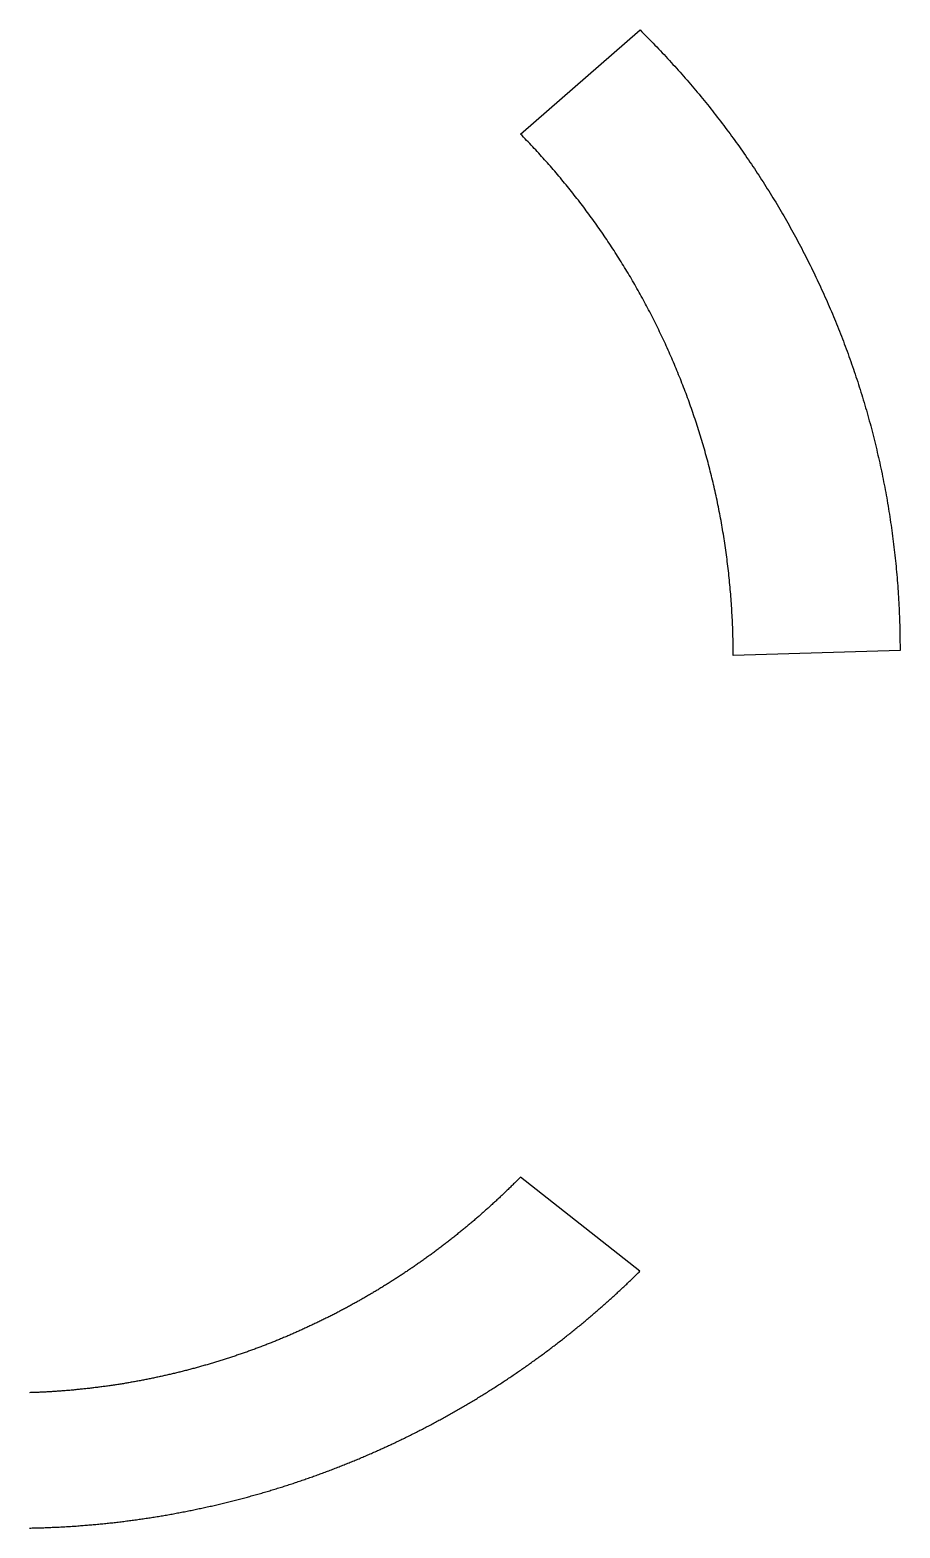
# Model space of a CAD drawing. Extents: x 96.6 to 135.8, y 142.9 to 160.4.
# Drawn here: x 105.62 to 114.3, y 142.91 to 157.86 of the extents above; entities that cross this region are included whole.
import ezdxf

# ---------------------------------------------------------------- set-up
doc = ezdxf.new("R2010")
doc.units = 0
doc.layers.add('Layer_2', color=7, linetype='CONTINUOUS')

msp = doc.modelspace()

# ---------------------------------------------------------------- linework, layer by layer
at = {"layer": 'Layer_2', "color": 7}
msp.add_lwpolyline([(111.702731, 157.862791), (111.721499, 157.844192), (111.740211, 157.825537), (111.758865, 157.806826), (111.777464, 157.788058), (111.796006, 157.769234), (111.814491, 157.750353), (111.832921, 157.731416), (111.851293, 157.712423), (111.869609, 157.693373), (111.887869, 157.674266), (111.906044, 157.655132), (111.924191, 157.63594), (111.942253, 157.616693), (111.960259, 157.597389), (111.978209, 157.578028), (111.996101, 157.558612), (112.013938, 157.539138), (112.031718, 157.519608), (112.049441, 157.500022), (112.067109, 157.480408), (112.084719, 157.460737), (112.102273, 157.44101), (112.119771, 157.421226), (112.137213, 157.401386), (112.154569, 157.381489), (112.171869, 157.361536), (112.189113, 157.341554), (112.206301, 157.321517), (112.223431, 157.301422), (112.240506, 157.281272), (112.257524, 157.261065), (112.274485, 157.240801), (112.291362, 157.220509), (112.308183, 157.200161), (112.324947, 157.179756), (112.341654, 157.159295), (112.358305, 157.138778), (112.3749, 157.118232), (112.391438, 157.09763), (112.407892, 157.076971), (112.424289, 157.056256), (112.44063, 157.035513), (112.456914, 157.014713), (112.473142, 156.993857), (112.489313, 156.972944), (112.5054, 156.952003), (112.52143, 156.931006), (112.537404, 156.909952), (112.553321, 156.888842), (112.569182, 156.867703), (112.584958, 156.846508), (112.600678, 156.825257), (112.616341, 156.803978), (112.631948, 156.782642), (112.64747, 156.761249), (112.662936, 156.7398), (112.678345, 156.718323), (112.693698, 156.69679), (112.708967, 156.6752), (112.724178, 156.653581), (112.739334, 156.631907), (112.754404, 156.610176), (112.769419, 156.588416), (112.784376, 156.5666), (112.799278, 156.544728), (112.814094, 156.522828), (112.828855, 156.500871), (112.843558, 156.478858), (112.858177, 156.456816), (112.87274, 156.434718), (112.887246, 156.412592), (112.901668, 156.390409), (112.916033, 156.36817), (112.930342, 156.345903), (112.944566, 156.323579), (112.958733, 156.301199), (112.972844, 156.27879), (112.986871, 156.256325), (113.000841, 156.233832), (113.014754, 156.211283), (113.028583, 156.188677), (113.042356, 156.166042), (113.056043, 156.143352), (113.069675, 156.120633), (113.08325, 156.097858), (113.09674, 156.075054), (113.110174, 156.052194), (113.123551, 156.029278), (113.136844, 156.006333), (113.15008, 155.983332), (113.163231, 155.960302), (113.176327, 155.937217), (113.189337, 155.914103), (113.202291, 155.890932), (113.215189, 155.867734), (113.228001, 155.844478), (113.240758, 155.821195), (113.25343, 155.797855), (113.266045, 155.774487), (113.278576, 155.751063), (113.29105, 155.72761), (113.303439, 155.704101), (113.315773, 155.680564), (113.328049, 155.65697), (113.340241, 155.633348), (113.352377, 155.60967), (113.364428, 155.585963), (113.376422, 155.562228), (113.388332, 155.538437), (113.400157, 155.514617), (113.411926, 155.490741), (113.42361, 155.466837), (113.435237, 155.442876), (113.44678, 155.418887), (113.458267, 155.39487), (113.469668, 155.370797), (113.481014, 155.346695), (113.492274, 155.322537), (113.503479, 155.29835), (113.514598, 155.274136), (113.525661, 155.249864), (113.53664, 155.225565), (113.547562, 155.201209), (113.558399, 155.176825), (113.569152, 155.152413), (113.579848, 155.127944), (113.590459, 155.103448), (113.601015, 155.078894), (113.611485, 155.054313), (113.621871, 155.029703), (113.6322, 155.005065), (113.642445, 154.98037), (113.652605, 154.955648), (113.662708, 154.930897), (113.672727, 154.90609), (113.68269, 154.881254), (113.692567, 154.85639), (113.702361, 154.83147), (113.712097, 154.806522), (113.721749, 154.781545), (113.731317, 154.756512), (113.740827, 154.73145), (113.750254, 154.706361), (113.759595, 154.681215), (113.76888, 154.656041), (113.778081, 154.630838), (113.787197, 154.605608), (113.796256, 154.58032), (113.805231, 154.555005), (113.814121, 154.529662), (113.822926, 154.50429), (113.831675, 154.478862), (113.840339, 154.453405), (113.848919, 154.42792), (113.857442, 154.402408), (113.86588, 154.376838), (113.874234, 154.351241), (113.882503, 154.325615), (113.890716, 154.299961), (113.898844, 154.274279), (113.906887, 154.248568), (113.914846, 154.222801), (113.922748, 154.197006), (113.930565, 154.171183), (113.938298, 154.145331), (113.945947, 154.119423), (113.95351, 154.093487), (113.961017, 154.067523), (113.96844, 154.04153), (113.975777, 154.015509), (113.983031, 153.98946), (113.990227, 153.963383), (113.997339, 153.937249), (114.004367, 153.911087), (114.011309, 153.884897), (114.018167, 153.858678), (114.024941, 153.832432), (114.031657, 153.806157), (114.03829, 153.779854), (114.044837, 153.753522), (114.0513, 153.727134), (114.057678, 153.700718), (114.063972, 153.674274), (114.070209, 153.647802), (114.076361, 153.621301), (114.082429, 153.594772), (114.088412, 153.568215), (114.094311, 153.54163), (114.100125, 153.515016), (114.105854, 153.488374), (114.111498, 153.461704), (114.117058, 153.435006), (114.122561, 153.40828), (114.12798, 153.381497), (114.133314, 153.354714), (114.138563, 153.327875), (114.143728, 153.301007), (114.148808, 153.274111), (114.153803, 153.247187), (114.158714, 153.220235), (114.16354, 153.193255), (114.168281, 153.166246), (114.172938, 153.139209), (114.17751, 153.112144), (114.181997, 153.085051), (114.1864, 153.057929), (114.190718, 153.030779), (114.194951, 153.00363), (114.1991, 152.976423), (114.203164, 152.949189), (114.207143, 152.921954), (114.211038, 152.894664), (114.214848, 152.867373), (114.218573, 152.840054), (114.222214, 152.812706), (114.22577, 152.785331), (114.229241, 152.757927), (114.232628, 152.730495), (114.23593, 152.703035), (114.239147, 152.675546), (114.24228, 152.64803), (114.245328, 152.620485), (114.248291, 152.592912), (114.25117, 152.56531), (114.253992, 152.537709), (114.256814, 152.510079), (114.259354, 152.482422), (114.261894, 152.454736), (114.264434, 152.427021), (114.266692, 152.399279), (114.26895, 152.371508), (114.271208, 152.343709), (114.273183, 152.315882), (114.275159, 152.288055), (114.277134, 152.2602), (114.278828, 152.232316), (114.280521, 152.204404), (114.282214, 152.176464), (114.283908, 152.148496), (114.285319, 152.120528), (114.28673, 152.092532), (114.288141, 152.064507), (114.28927, 152.036454), (114.290399, 152.008373), (114.291528, 151.980292), (114.292374, 151.952182), (114.293221, 151.924045), (114.294068, 151.895879), (114.294632, 151.867713), (114.295197, 151.839519), (114.295761, 151.811294), (114.296043, 151.783049), (114.296325, 151.754785), (114.296554, 151.726495), (114.29669, 151.698185), (114.296735, 151.669856), (112.632278, 151.620004), (112.632242, 151.643795), (112.632129, 151.667587), (112.631945, 151.69135), (112.631686, 151.715113), (112.631403, 151.738848), (112.631121, 151.762554), (112.630557, 151.786261), (112.629992, 151.80994), (112.629428, 151.83359), (112.628863, 151.85724), (112.628017, 151.880862), (112.62717, 151.904456), (112.626323, 151.92805), (112.625195, 151.951615), (112.624066, 151.975152), (112.622937, 151.99869), (112.621808, 152.022199), (112.620397, 152.04568), (112.618986, 152.069161), (112.617575, 152.092613), (112.616163, 152.116038), (112.61447, 152.139434), (112.612777, 152.16283), (112.611083, 152.186198), (112.60939, 152.209538), (112.607415, 152.232878), (112.605439, 152.256189), (112.603463, 152.279473), (112.601488, 152.302728), (112.59923, 152.325983), (112.596972, 152.34921), (112.594715, 152.372408), (112.592457, 152.395579), (112.589917, 152.418749), (112.587377, 152.441892), (112.584837, 152.465006), (112.582297, 152.488091), (112.579475, 152.511177), (112.576652, 152.534235), (112.573802, 152.557264), (112.570895, 152.580265), (112.567903, 152.603238), (112.564855, 152.626211), (112.561723, 152.649156), (112.558534, 152.672072), (112.55526, 152.69496), (112.55193, 152.717848), (112.548543, 152.740708), (112.545072, 152.76354), (112.541544, 152.786344), (112.537931, 152.809119), (112.534263, 152.831866), (112.530509, 152.854585), (112.526699, 152.877304), (112.522833, 152.899995), (112.518881, 152.922657), (112.514874, 152.945291), (112.510782, 152.967897), (112.506633, 152.990503), (112.502428, 153.013081), (112.498138, 153.035631), (112.493792, 153.058152), (112.489361, 153.080645), (112.484874, 153.10311), (112.48033, 153.125547), (112.475701, 153.147955), (112.471017, 153.170335), (112.466247, 153.192716), (112.461421, 153.215068), (112.456539, 153.237391), (112.451571, 153.259687), (112.446548, 153.281954), (112.441468, 153.304193), (112.436303, 153.326404), (112.431082, 153.348587), (112.425805, 153.370741), (112.420442, 153.392868), (112.415024, 153.414994), (112.409549, 153.437064), (112.403989, 153.459105), (112.398373, 153.481147), (112.3927, 153.50316), (112.386943, 153.525145), (112.381129, 153.547102), (112.375259, 153.569031), (112.369332, 153.590931), (112.363321, 153.612803), (112.357253, 153.634647), (112.351129, 153.656463), (112.34492, 153.678251), (112.338654, 153.70001), (112.332333, 153.721741), (112.325954, 153.743444), (112.319491, 153.765119), (112.312972, 153.786765), (112.306396, 153.808383), (112.299736, 153.829973), (112.293019, 153.851535), (112.286246, 153.873069), (112.279416, 153.894574), (112.27253, 153.916051), (112.265559, 153.9375), (112.258531, 153.958921), (112.251448, 153.980313), (112.244307, 154.001677), (112.237083, 154.023013), (112.229801, 154.044321), (112.222463, 154.065601), (112.215069, 154.086824), (112.207619, 154.108047), (112.200083, 154.129214), (112.192491, 154.150352), (112.184843, 154.171462), (112.177139, 154.192544), (112.169377, 154.213598), (112.161532, 154.234624), (112.153629, 154.255621), (112.145671, 154.27659), (112.137656, 154.297531), (112.129584, 154.318444), (112.121456, 154.339328), (112.113272, 154.360156), (112.105003, 154.380956), (112.096677, 154.401727), (112.088295, 154.422471), (112.079857, 154.443186), (112.071362, 154.463873), (112.06281, 154.484531), (112.054203, 154.505162), (112.04551, 154.525736), (112.036761, 154.546282), (112.027956, 154.566799), (112.019094, 154.587288), (112.010176, 154.60775), (112.001201, 154.628182), (111.99217, 154.648559), (111.983083, 154.668907), (111.973939, 154.689227), (111.964738, 154.709519), (111.955481, 154.729782), (111.94614, 154.750018), (111.936742, 154.770225), (111.927287, 154.790376), (111.917776, 154.810498), (111.908209, 154.830592), (111.898585, 154.850658), (111.888905, 154.870668), (111.879168, 154.890649), (111.869375, 154.910602), (111.859526, 154.930527), (111.84962, 154.950424), (111.839657, 154.970264), (111.829638, 154.990076), (111.819563, 155.00986), (111.809431, 155.029615), (111.799243, 155.049314), (111.788998, 155.068985), (111.778697, 155.088628), (111.76834, 155.108242), (111.757926, 155.1278), (111.747455, 155.14733), (111.736928, 155.166832), (111.726345, 155.186305), (111.715705, 155.205722), (111.705009, 155.225111), (111.694256, 155.244471), (111.683447, 155.263775), (111.672582, 155.283051), (111.66166, 155.302298), (111.650681, 155.321518), (111.639646, 155.340681), (111.628555, 155.359815), (111.617407, 155.378922), (111.606203, 155.397972), (111.594942, 155.416994), (111.583625, 155.435987), (111.572252, 155.454924), (111.560822, 155.473833), (111.549335, 155.492714), (111.537792, 155.511538), (111.526221, 155.530334), (111.514594, 155.549102), (111.50291, 155.567813), (111.491169, 155.586496), (111.479372, 155.605151), (111.467519, 155.62375), (111.455609, 155.64232), (111.443643, 155.660862), (111.43162, 155.679347), (111.419541, 155.697805), (111.407406, 155.716206), (111.395242, 155.734578), (111.383022, 155.752923), (111.370745, 155.771211), (111.358412, 155.78947), (111.346022, 155.807674), (111.333576, 155.825849), (111.321074, 155.843996), (111.308543, 155.862086), (111.295956, 155.880148), (111.283313, 155.898154), (111.270613, 155.916132), (111.257856, 155.934053), (111.245043, 155.951946), (111.232202, 155.969782), (111.219305, 155.98759), (111.206351, 156.00537), (111.19334, 156.023094), (111.180273, 156.040789), (111.16715, 156.058428), (111.153998, 156.076039), (111.14079, 156.093593), (111.127526, 156.111119), (111.114205, 156.128589), (111.100828, 156.14603), (111.087422, 156.163415), (111.07396, 156.180772), (111.060442, 156.1981), (111.046867, 156.215372), (111.033264, 156.232588), (111.019604, 156.249775), (111.005888, 156.266906), (110.992116, 156.284008), (110.978315, 156.301055), (110.964458, 156.318073), (110.950544, 156.335034), (110.936574, 156.351968), (110.922548, 156.368844), (110.908493, 156.385693), (110.894382, 156.402485), (110.880215, 156.419249), (110.866019, 156.435957), (110.851767, 156.452636), (110.837458, 156.469259), (110.823093, 156.485826), (110.808699, 156.502364), (110.79425, 156.518846), (110.779772, 156.535299), (110.765237, 156.551696), (110.750646, 156.568065), (110.735999, 156.584378), (110.721323, 156.600634), (110.706591, 156.616861), (110.691803, 156.633033), (110.676986, 156.649176), (110.662113, 156.665262), (110.647184, 156.681293), (110.632226, 156.697295), (110.617212, 156.71324), (110.602141, 156.729158), (110.587042, 156.745018), (110.571887, 156.760823), (110.556675, 156.776599), (110.541435, 156.792319), (110.526139, 156.807982), (110.510814, 156.823617), (111.702731, 157.862791)], close=True, dxfattribs=at)
msp.add_lwpolyline([(105.611066, 142.913601), (105.625319, 142.91388), (105.639571, 142.914162), (105.653823, 142.914445), (105.668075, 142.914727), (105.682328, 142.915009), (105.696552, 142.915291), (105.710776, 142.915574), (105.725, 142.916138), (105.739224, 142.916702), (105.753448, 142.917267), (105.767643, 142.917831), (105.781839, 142.918396), (105.796035, 142.91896), (105.810231, 142.919525), (105.824426, 142.920089), (105.838594, 142.920654), (105.852762, 142.921218), (105.866929, 142.921782), (105.881097, 142.922347), (105.895264, 142.922911), (105.909404, 142.923758), (105.923543, 142.924605), (105.937682, 142.925451), (105.951822, 142.926298), (105.965961, 142.927145), (105.980072, 142.927991), (105.994183, 142.928838), (106.008294, 142.929685), (106.022405, 142.930531), (106.036516, 142.931378), (106.050599, 142.932225), (106.064682, 142.933071), (106.078765, 142.933918), (106.092848, 142.935047), (106.106903, 142.936176), (106.120957, 142.937305), (106.135012, 142.938434), (106.149067, 142.939562), (106.163121, 142.940691), (106.177148, 142.94182), (106.191174, 142.942949), (106.205201, 142.944078), (106.219227, 142.945207), (106.233225, 142.946336), (106.247224, 142.947465), (106.261222, 142.948594), (106.27522, 142.950005), (106.289218, 142.951416), (106.303188, 142.952827), (106.317158, 142.954238), (106.331128, 142.955649), (106.345098, 142.95706), (106.35904, 142.958471), (106.372982, 142.959882), (106.386924, 142.961294), (106.400865, 142.962705), (106.414807, 142.964116), (106.428721, 142.965527), (106.442634, 142.966938), (106.456548, 142.968631), (106.470461, 142.970325), (106.484347, 142.972018), (106.498232, 142.973711), (106.512117, 142.975405), (106.526003, 142.977098), (106.53986, 142.978791), (106.553717, 142.980485), (106.567574, 142.982178), (106.581431, 142.983871), (106.59526, 142.985565), (106.609089, 142.987258), (106.622918, 142.988951), (106.636747, 142.990927), (106.650576, 142.992902), (106.664376, 142.994878), (106.678177, 142.996854), (106.691978, 142.998829), (106.705778, 143.000805), (106.719551, 143.00278), (106.733323, 143.004756), (106.747096, 143.006731), (106.760868, 143.008707), (106.774612, 143.010682), (106.788356, 143.012658), (106.802101, 143.014634), (106.815845, 143.016609), (106.829561, 143.018867), (106.843277, 143.021125), (106.856993, 143.023382), (106.870709, 143.02564), (106.884397, 143.027898), (106.898084, 143.030156), (106.911772, 143.032414), (106.92546, 143.034671), (106.93912, 143.036929), (106.952779, 143.039187), (106.966439, 143.041445), (106.980098, 143.043702), (106.99373, 143.04596), (107.007361, 143.0485), (107.020992, 143.05104), (107.034624, 143.05358), (107.048227, 143.05612), (107.06183, 143.05866), (107.075433, 143.0612), (107.089036, 143.06374), (107.102611, 143.06628), (107.116186, 143.06882), (107.129761, 143.07136), (107.143336, 143.0739), (107.156882, 143.07644), (107.170429, 143.07898), (107.183976, 143.08152), (107.197494, 143.084342), (107.211012, 143.087165), (107.224531, 143.089987), (107.238049, 143.092809), (107.25154, 143.095631), (107.26503, 143.098454), (107.27852, 143.101276), (107.29201, 143.104098), (107.305472, 143.106948), (107.318934, 143.109827), (107.332396, 143.112706), (107.345858, 143.115613), (107.359292, 143.118548), (107.372726, 143.121483), (107.38616, 143.124446), (107.399565, 143.127438), (107.412971, 143.130429), (107.426376, 143.133449), (107.439782, 143.136497), (107.453159, 143.139573), (107.466536, 143.14265), (107.479914, 143.145754), (107.493291, 143.148887), (107.50664, 143.152019), (107.519989, 143.15518), (107.533338, 143.158369), (107.546659, 143.161587), (107.55998, 143.164804), (107.573301, 143.16805), (107.586622, 143.171323), (107.599915, 143.174625), (107.613207, 143.177927), (107.6265, 143.181258), (107.639764, 143.184616), (107.653029, 143.187974), (107.666293, 143.191361), (107.679558, 143.194776), (107.692794, 143.198191), (107.70603, 143.201634), (107.719266, 143.205105), (107.732503, 143.208577), (107.745711, 143.212076), (107.758919, 143.215604), (107.772127, 143.219132), (107.785306, 143.222688), (107.798486, 143.226272), (107.811666, 143.229884), (107.824818, 143.233497), (107.837969, 143.237138), (107.851121, 143.240806), (107.864244, 143.244475), (107.877367, 143.248172), (107.890491, 143.251898), (107.903614, 143.255623), (107.916709, 143.259377), (107.929804, 143.263158), (107.942899, 143.266968), (107.955994, 143.270778), (107.969061, 143.274617), (107.982128, 143.278483), (107.995195, 143.28235), (108.008234, 143.286244), (108.021272, 143.290167), (108.034311, 143.29409), (108.047322, 143.298041), (108.060332, 143.30202), (108.073342, 143.306), (108.086325, 143.310007), (108.099307, 143.314043), (108.112289, 143.318079), (108.125271, 143.322143), (108.138225, 143.326235), (108.151179, 143.330327), (108.164133, 143.334448), (108.177059, 143.338596), (108.189985, 143.342773), (108.202911, 143.34695), (108.215808, 143.351155), (108.228706, 143.35536), (108.241603, 143.359594), (108.254501, 143.363855), (108.26737, 143.368145), (108.28024, 143.372435), (108.293081, 143.376753), (108.305922, 143.381099), (108.318763, 143.385445), (108.331604, 143.38982), (108.344417, 143.394194), (108.35723, 143.398597), (108.370043, 143.403028), (108.382827, 143.407459), (108.395612, 143.411918), (108.408397, 143.416405), (108.421153, 143.420921), (108.43391, 143.425436), (108.446666, 143.42998), (108.459394, 143.434552), (108.472122, 143.439124), (108.484851, 143.443724), (108.497579, 143.448324), (108.510279, 143.452953), (108.522979, 143.45761), (108.535651, 143.462294), (108.548322, 143.466979), (108.560994, 143.471692), (108.573666, 143.476406), (108.58631, 143.481147), (108.598953, 143.485916), (108.611597, 143.490686), (108.624212, 143.495484), (108.636827, 143.50031), (108.649443, 143.505136), (108.66203, 143.50999), (108.674617, 143.514872), (108.687204, 143.519755), (108.699763, 143.524666), (108.712322, 143.529604), (108.724852, 143.534543), (108.737383, 143.53951), (108.749914, 143.544506), (108.762444, 143.549501), (108.774947, 143.554525), (108.787449, 143.559576), (108.799952, 143.564628), (108.812426, 143.569708), (108.8249, 143.574816), (108.837374, 143.579925), (108.84982, 143.585061), (108.862266, 143.590198), (108.874712, 143.595362), (108.88713, 143.600555), (108.899548, 143.605748), (108.911938, 143.610969), (108.924327, 143.616218), (108.936717, 143.621468), (108.949106, 143.626745), (108.961468, 143.632023), (108.973829, 143.637329), (108.986162, 143.642663), (108.998495, 143.648025), (109.010828, 143.653387), (109.023133, 143.658778), (109.035438, 143.664168), (109.047743, 143.669587), (109.06002, 143.675034), (109.072296, 143.68048), (109.084573, 143.685956), (109.096821, 143.691459), (109.10907, 143.696962), (109.121318, 143.702494), (109.133538, 143.708054), (109.145759, 143.713613), (109.157979, 143.719201), (109.170171, 143.724789), (109.182363, 143.730406), (109.194555, 143.73605), (109.206719, 143.741694), (109.218882, 143.747367), (109.231018, 143.75304), (109.243154, 143.758741), (109.255289, 143.76447), (109.267396, 143.770199), (109.279504, 143.775956), (109.291611, 143.781742), (109.30369, 143.787527), (109.315769, 143.793341), (109.327848, 143.799155), (109.339899, 143.804997), (109.35195, 143.810867), (109.363973, 143.816737), (109.375996, 143.822636), (109.388018, 143.828562), (109.400013, 143.834489), (109.412007, 143.840444), (109.424002, 143.846427), (109.435968, 143.85241), (109.447934, 143.858422), (109.459872, 143.864433), (109.47181, 143.870472), (109.483748, 143.87654), (109.495658, 143.882608), (109.507568, 143.888704), (109.519477, 143.8948), (109.531359, 143.900924), (109.54324, 143.907077), (109.555122, 143.913229), (109.566975, 143.91941), (109.578829, 143.92559), (109.590654, 143.931799), (109.602479, 143.938036), (109.614304, 143.944274), (109.626101, 143.950539), (109.637898, 143.956804), (109.649695, 143.963098), (109.661463, 143.96942), (109.673232, 143.975741), (109.684972, 143.982091), (109.696713, 143.988441), (109.708425, 143.99482), (109.720137, 144.001226), (109.73185, 144.007632), (109.743534, 144.014067), (109.755218, 144.020502), (109.766902, 144.026965), (109.778557, 144.033456), (109.790213, 144.039947), (109.801869, 144.046466), (109.813496, 144.052986), (109.825124, 144.059533), (109.836723, 144.066109), (109.848323, 144.072685), (109.859922, 144.079289), (109.871493, 144.085893), (109.883064, 144.092525), (109.894607, 144.099185), (109.90615, 144.105846), (109.917665, 144.112534), (109.929179, 144.119223), (109.940694, 144.12594), (109.95218, 144.132657), (109.963667, 144.139402), (109.975153, 144.146175), (109.986612, 144.152949), (109.99807, 144.15975), (110.0095, 144.166552), (110.02093, 144.173382), (110.03236, 144.18024), (110.043762, 144.187098), (110.055163, 144.193984), (110.066537, 144.20087), (110.07791, 144.207784), (110.089284, 144.214727), (110.100629, 144.22167), (110.111975, 144.228641), (110.123292, 144.235612), (110.134609, 144.242611), (110.145926, 144.249638), (110.157215, 144.256665), (110.168504, 144.263721), (110.179764, 144.270776), (110.191025, 144.27786), (110.202286, 144.284944), (110.213518, 144.292056), (110.224751, 144.299168), (110.235955, 144.306308), (110.247159, 144.313477), (110.258335, 144.320645), (110.269511, 144.327842), (110.280687, 144.335038), (110.291835, 144.342263), (110.302983, 144.349516), (110.314102, 144.35677), (110.325222, 144.364051), (110.336341, 144.371332), (110.347433, 144.378642), (110.358524, 144.385951), (110.369587, 144.393289), (110.38065, 144.400627), (110.391713, 144.407993), (110.402748, 144.415387), (110.413783, 144.422781), (110.42479, 144.430204), (110.435796, 144.437626), (110.446775, 144.445077), (110.457753, 144.452528), (110.468732, 144.460006), (110.479682, 144.467514), (110.490632, 144.475021), (110.501554, 144.482556), (110.512476, 144.490091), (110.523398, 144.497655), (110.534292, 144.505218), (110.545186, 144.51281), (110.556051, 144.52043), (110.566917, 144.52805), (110.577754, 144.535698), (110.588592, 144.543347), (110.599401, 144.551023), (110.61021, 144.5587), (110.621019, 144.566404), (110.6318, 144.574109), (110.642581, 144.581842), (110.653333, 144.589603), (110.664086, 144.597364), (110.67481, 144.605153), (110.685535, 144.612943), (110.696259, 144.62076), (110.706956, 144.628578), (110.717652, 144.636424), (110.72832, 144.644269), (110.738988, 144.652143), (110.749628, 144.660046), (110.760267, 144.667948), (110.770879, 144.675878), (110.78149, 144.683809), (110.792102, 144.691767), (110.802685, 144.699726), (110.813269, 144.707713), (110.823824, 144.7157), (110.834379, 144.723715), (110.844934, 144.73173), (110.855461, 144.739773), (110.86596, 144.747817), (110.876458, 144.755888), (110.886957, 144.76396), (110.897427, 144.77206), (110.907898, 144.780188), (110.91834, 144.788316), (110.928782, 144.796472), (110.939196, 144.804628), (110.94961, 144.812812), (110.960024, 144.820997), (110.97041, 144.82921), (110.980796, 144.837422), (110.991153, 144.845663), (111.001511, 144.853904), (111.01184, 144.862173), (111.02217, 144.87047), (111.032471, 144.878768), (111.042772, 144.887093), (111.053045, 144.895419), (111.063318, 144.903773), (111.073562, 144.912126), (111.083807, 144.920508), (111.094052, 144.92889), (111.104268, 144.937301), (111.114484, 144.945711), (111.124673, 144.954149), (111.134861, 144.962588), (111.145021, 144.971054), (111.155181, 144.979521), (111.165313, 144.988016), (111.175444, 144.996511), (111.185548, 145.005034), (111.195652, 145.013557), (111.205727, 145.022108), (111.215802, 145.030688), (111.225878, 145.039268), (111.235925, 145.047875), (111.245972, 145.056483), (111.255991, 145.065119), (111.26601, 145.073755), (111.276, 145.082419), (111.285991, 145.091084), (111.295953, 145.099776), (111.305916, 145.108468), (111.31585, 145.117189), (111.325784, 145.12591), (111.33569, 145.134659), (111.345596, 145.143408), (111.355502, 145.152185), (111.36538, 145.160962), (111.375258, 145.169767), (111.385107, 145.178572), (111.394957, 145.187406), (111.404778, 145.19624), (111.4146, 145.205101), (111.424393, 145.213963), (111.434186, 145.222853), (111.443951, 145.231743), (111.453716, 145.240661), (111.463452, 145.24958), (111.473189, 145.258526), (111.482897, 145.267472), (111.492606, 145.276447), (111.502286, 145.285422), (111.511966, 145.294425), (111.521618, 145.303428), (111.53127, 145.312459), (111.540894, 145.32149), (111.550518, 145.330549), (111.560113, 145.339608), (111.569709, 145.348696), (111.579276, 145.357784), (111.588844, 145.366899), (111.598383, 145.376015), (111.607922, 145.385159), (111.617433, 145.394303), (111.626944, 145.403475), (111.636454, 145.412648), (111.645937, 145.421848), (111.655392, 145.431048), (111.664846, 145.440277), (111.6743, 145.449506), (111.683727, 145.458763), (111.693153, 145.46802), (111.702551, 145.477305), (110.511085, 146.416549), (110.511085, 146.416549), (110.503408, 146.408759), (110.495704, 146.40097), (110.487999, 146.393181), (110.480266, 146.38542), (110.472533, 146.377659), (110.4648, 146.369926), (110.457039, 146.362193), (110.449278, 146.354488), (110.441489, 146.346783), (110.433699, 146.339079), (110.42591, 146.331402), (110.418093, 146.323726), (110.410275, 146.316078), (110.402429, 146.308429), (110.394583, 146.300781), (110.386738, 146.293161), (110.378864, 146.285541), (110.37099, 146.277949), (110.363087, 146.270358), (110.355185, 146.262794), (110.347283, 146.255231), (110.339353, 146.247695), (110.331422, 146.24016), (110.323492, 146.232625), (110.315533, 146.225117), (110.307574, 146.21761), (110.299587, 146.210131), (110.291601, 146.202653), (110.283614, 146.195202), (110.275599, 146.187751), (110.267583, 146.180301), (110.25954, 146.172878), (110.251497, 146.165456), (110.243453, 146.158061), (110.235382, 146.150667), (110.22731, 146.143273), (110.219211, 146.135907), (110.211111, 146.128541), (110.203011, 146.121203), (110.194883, 146.113865), (110.186755, 146.106556), (110.178599, 146.099246), (110.170443, 146.091937), (110.162286, 146.084655), (110.154102, 146.077374), (110.145917, 146.070121), (110.137733, 146.062868), (110.12952, 146.055643), (110.121308, 146.048418), (110.113067, 146.041221), (110.104826, 146.034025), (110.096585, 146.026828), (110.088316, 146.01966), (110.080047, 146.012491), (110.071749, 146.005351), (110.063452, 145.998211), (110.055155, 145.991099), (110.046829, 145.983987), (110.038504, 145.976875), (110.030178, 145.969791), (110.021824, 145.962707), (110.013471, 145.955652), (110.005089, 145.948596), (109.996707, 145.941569), (109.988325, 145.934541), (109.979914, 145.927542), (109.971504, 145.920543), (109.963094, 145.913544), (109.954655, 145.906573), (109.946217, 145.899602), (109.937779, 145.89266), (109.929312, 145.885717), (109.920845, 145.878803), (109.91235, 145.871888), (109.903855, 145.865002), (109.895361, 145.858116), (109.886837, 145.851229), (109.878314, 145.844371), (109.869791, 145.837513), (109.86124, 145.830684), (109.852689, 145.823854), (109.844137, 145.817052), (109.835558, 145.810251), (109.826978, 145.803477), (109.81837, 145.796704), (109.809763, 145.789959), (109.801155, 145.783214), (109.792519, 145.776469), (109.783883, 145.769752), (109.775247, 145.763035), (109.766583, 145.756346), (109.757918, 145.749658), (109.749226, 145.742997), (109.740533, 145.736337), (109.731841, 145.729705), (109.72312, 145.723072), (109.7144, 145.716468), (109.705679, 145.709864), (109.69693, 145.70326), (109.688181, 145.696685), (109.679432, 145.690109), (109.670655, 145.683561), (109.661878, 145.677014), (109.653101, 145.670494), (109.644296, 145.663975), (109.63549, 145.657484), (109.626657, 145.650993), (109.617823, 145.64453), (109.60899, 145.638067), (109.600128, 145.631632), (109.591266, 145.625198), (109.582404, 145.618791), (109.573514, 145.612385), (109.564624, 145.606007), (109.555734, 145.599628), (109.546816, 145.59325), (109.537898, 145.5869), (109.52898, 145.58055), (109.520033, 145.574228), (109.511087, 145.567907), (109.50214, 145.561613), (109.493166, 145.555319), (109.484191, 145.549054), (109.475216, 145.542789), (109.466213, 145.536552), (109.457211, 145.530315), (109.448179, 145.524106), (109.439148, 145.517897), (109.430117, 145.511716), (109.421058, 145.505535), (109.411999, 145.499383), (109.402939, 145.493231), (109.393852, 145.487106), (109.384764, 145.480982), (109.375677, 145.474858), (109.366561, 145.468762), (109.357445, 145.462666), (109.348329, 145.456598), (109.339185, 145.45053), (109.330041, 145.444491), (109.320897, 145.438451), (109.311725, 145.43244), (109.302553, 145.426429), (109.293381, 145.420445), (109.28418, 145.414462), (109.27498, 145.408507), (109.265779, 145.402553), (109.256551, 145.396626), (109.247322, 145.390699), (109.238093, 145.384801), (109.228836, 145.378902), (109.219579, 145.373032), (109.210323, 145.367162), (109.201037, 145.36132), (109.191752, 145.355478), (109.182467, 145.349664), (109.173154, 145.34385), (109.163841, 145.338065), (109.154527, 145.332279), (109.145186, 145.326522), (109.135844, 145.320765), (109.126503, 145.315035), (109.117133, 145.309306), (109.107763, 145.303577), (109.098393, 145.297876), (109.088995, 145.292204), (109.079597, 145.286531), (109.070199, 145.280887), (109.060801, 145.275242), (109.051375, 145.269626), (109.041949, 145.26401), (109.032523, 145.258393), (109.023068, 145.252805), (109.013614, 145.247217), (109.004159, 145.241658), (108.994677, 145.236098), (108.985194, 145.230566), (108.975711, 145.225063), (108.9662, 145.21956), (108.956689, 145.214056), (108.947179, 145.208581), (108.937639, 145.203134), (108.9281, 145.197687), (108.918561, 145.192269), (108.908994, 145.18685), (108.899427, 145.181431), (108.889859, 145.176041), (108.880264, 145.170679), (108.870668, 145.165317), (108.861073, 145.159983), (108.851449, 145.154649), (108.841825, 145.149343), (108.832201, 145.144037), (108.822577, 145.138759), (108.812925, 145.133482), (108.803273, 145.128233), (108.793621, 145.122983), (108.783941, 145.117762), (108.774261, 145.112541), (108.764581, 145.107348), (108.754872, 145.102155), (108.745164, 145.096991), (108.735455, 145.091826), (108.725747, 145.086689), (108.71601, 145.081553), (108.706274, 145.076445), (108.696537, 145.071337), (108.686772, 145.066257), (108.677007, 145.061177), (108.667242, 145.056125), (108.657449, 145.051073), (108.647656, 145.046049), (108.637863, 145.041026), (108.62807, 145.036031), (108.618249, 145.031035), (108.608427, 145.026068), (108.598606, 145.021101), (108.588756, 145.016162), (108.578907, 145.011223), (108.569057, 145.006313), (108.559179, 145.001402), (108.549302, 144.996519), (108.539424, 144.991665), (108.529546, 144.986811), (108.51964, 144.981985), (108.509734, 144.977159), (108.499828, 144.972361), (108.489894, 144.967563), (108.47996, 144.962794), (108.470025, 144.958024), (108.460063, 144.953283), (108.450101, 144.948542), (108.440138, 144.943829), (108.430176, 144.939115), (108.420185, 144.934431), (108.410194, 144.929746), (108.400204, 144.925089), (108.390185, 144.920432), (108.380166, 144.915804), (108.370147, 144.911204), (108.360128, 144.906603), (108.350081, 144.902031), (108.340034, 144.897459), (108.329987, 144.892916), (108.319911, 144.888372), (108.309836, 144.883856), (108.299761, 144.879341), (108.289685, 144.874853), (108.279582, 144.870366), (108.269478, 144.865907), (108.259375, 144.861448), (108.249243, 144.857017), (108.239111, 144.852586), (108.228979, 144.848183), (108.218848, 144.843809), (108.208688, 144.839435), (108.198528, 144.835088), (108.188368, 144.830742), (108.178179, 144.826424), (108.167991, 144.822106), (108.157803, 144.817816), (108.147615, 144.813527), (108.137398, 144.809265), (108.127182, 144.805003), (108.116965, 144.80077), (108.106749, 144.796565), (108.096504, 144.79236), (108.08626, 144.788183), (108.076015, 144.784006), (108.065742, 144.779857), (108.055469, 144.775709), (108.045196, 144.771588), (108.034923, 144.767468), (108.024622, 144.763376), (108.014321, 144.759283), (108.00402, 144.755219), (107.993719, 144.751184), (107.98339, 144.747148), (107.97306, 144.74314), (107.962731, 144.739133), (107.952373, 144.735153), (107.942016, 144.731174), (107.931658, 144.727223), (107.921301, 144.723272), (107.910915, 144.719349), (107.900529, 144.715454), (107.890143, 144.71156), (107.879758, 144.707693), (107.869344, 144.703827), (107.85893, 144.699989), (107.848516, 144.69615), (107.838102, 144.69234), (107.827659, 144.68853), (107.817217, 144.684749), (107.806775, 144.680995), (107.796305, 144.677241), (107.785834, 144.673516), (107.775364, 144.669791), (107.764893, 144.666094), (107.754395, 144.662397), (107.743896, 144.658728), (107.733397, 144.655087), (107.722899, 144.651446), (107.712372, 144.647834), (107.701845, 144.644221), (107.691318, 144.640637), (107.680791, 144.637053), (107.670236, 144.633497), (107.659681, 144.629941), (107.649126, 144.626413), (107.638571, 144.622914), (107.627987, 144.619414), (107.617404, 144.615943), (107.606821, 144.612471), (107.596237, 144.609028), (107.585626, 144.605585), (107.575014, 144.60217), (107.564403, 144.598784), (107.553791, 144.595397), (107.543151, 144.592039), (107.532511, 144.58868), (107.521872, 144.58535), (107.511232, 144.58202), (107.500564, 144.578718), (107.489896, 144.575416), (107.479228, 144.572142), (107.46856, 144.568896), (107.457864, 144.565651), (107.447167, 144.562433), (107.436471, 144.559216), (107.425775, 144.556027), (107.415079, 144.552866), (107.404354, 144.549705), (107.39363, 144.546573), (107.382905, 144.54344), (107.372181, 144.540335), (107.361428, 144.537231), (107.350676, 144.534155), (107.339923, 144.531107), (107.32917, 144.528059), (107.318389, 144.525039), (107.307609, 144.522019), (107.296828, 144.519028), (107.286047, 144.516064), (107.275238, 144.513101), (107.264429, 144.510166), (107.253619, 144.507231), (107.24281, 144.504324), (107.231973, 144.501417), (107.221136, 144.498538), (107.210298, 144.495688), (107.199461, 144.492837), (107.188595, 144.490015), (107.17773, 144.487193), (107.166864, 144.484371), (107.155999, 144.481549), (107.145133, 144.478726), (107.134239, 144.475904), (107.123346, 144.473082), (107.112452, 144.47026), (107.101558, 144.467437), (107.090636, 144.464897), (107.079714, 144.462357), (107.068792, 144.459817), (107.05787, 144.457277), (107.046948, 144.454737), (107.035998, 144.452197), (107.025048, 144.449657), (107.014097, 144.447117), (107.003147, 144.444577), (106.992169, 144.442037), (106.98119, 144.439497), (106.970212, 144.436957), (106.959233, 144.434417), (106.948255, 144.431877), (106.937248, 144.429337), (106.926242, 144.426797), (106.915235, 144.424257), (106.904228, 144.422), (106.893193, 144.419742), (106.882159, 144.417484), (106.871124, 144.415226), (106.860089, 144.412969), (106.849026, 144.410711), (106.837963, 144.408453), (106.826899, 144.406195), (106.815836, 144.403937), (106.804773, 144.40168), (106.793682, 144.399422), (106.782591, 144.397164), (106.771499, 144.394906), (106.760408, 144.392649), (106.749317, 144.390391), (106.738197, 144.388133), (106.727077, 144.385875), (106.715958, 144.3839), (106.704838, 144.381924), (106.693719, 144.379949), (106.682571, 144.377973), (106.671423, 144.375997), (106.660275, 144.374022), (106.649128, 144.372046), (106.637952, 144.370071), (106.626776, 144.368095), (106.6156, 144.36612), (106.604424, 144.364144), (106.593248, 144.362169), (106.582043, 144.360193), (106.570839, 144.358217), (106.559635, 144.356242), (106.548431, 144.354266), (106.537227, 144.352573), (106.525994, 144.35088), (106.514762, 144.349186), (106.503529, 144.347493), (106.492297, 144.3458), (106.481064, 144.344106), (106.469832, 144.342413), (106.458571, 144.34072), (106.447311, 144.339026), (106.43605, 144.337333), (106.424789, 144.33564), (106.4135, 144.333946), (106.402211, 144.332253), (106.390923, 144.33056), (106.379634, 144.328866), (106.368345, 144.327173), (106.357028, 144.325762), (106.345711, 144.324351), (106.334393, 144.32294), (106.323076, 144.321529), (106.311759, 144.320117), (106.300442, 144.318706), (106.289097, 144.317295), (106.277751, 144.315884), (106.266406, 144.314473), (106.255061, 144.313062), (106.243715, 144.311651), (106.232342, 144.31024), (106.220968, 144.308829), (106.209595, 144.307417), (106.198221, 144.306006), (106.186848, 144.304595), (106.175446, 144.303466), (106.164044, 144.302337), (106.152642, 144.301209), (106.141241, 144.30008), (106.129839, 144.298951), (106.118409, 144.297822), (106.106979, 144.296693), (106.095549, 144.295564), (106.084119, 144.294435), (106.072689, 144.293306), (106.061259, 144.292177), (106.049801, 144.291049), (106.038342, 144.28992), (106.026884, 144.288791), (106.015426, 144.287662), (106.003968, 144.286533), (105.992481, 144.285686), (105.980995, 144.28484), (105.969508, 144.283993), (105.958022, 144.283146), (105.946535, 144.2823), (105.935049, 144.281453), (105.923534, 144.280606), (105.91202, 144.27976), (105.900505, 144.278913), (105.88899, 144.278066), (105.877476, 144.27722), (105.865961, 144.276373), (105.854418, 144.275526), (105.842875, 144.27468), (105.831332, 144.273833), (105.819789, 144.273269), (105.808247, 144.272704), (105.796675, 144.27214), (105.785104, 144.271575), (105.773533, 144.271011), (105.761962, 144.270446), (105.750391, 144.269882), (105.73882, 144.269317), (105.727249, 144.268753), (105.715649, 144.268189), (105.70405, 144.267624), (105.692451, 144.26706), (105.680851, 144.266495), (105.669252, 144.265931), (105.657625, 144.265366), (105.645997, 144.265084), (105.634369, 144.264802), (105.622742, 144.26452), (105.611114, 144.264237)], dxfattribs=at)

doc.saveas('drawing.dxf')
